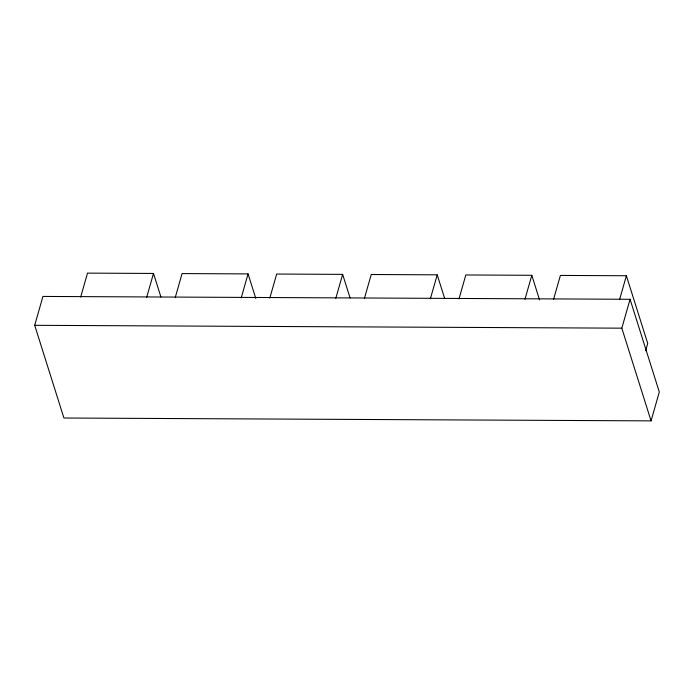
<?xml version="1.0" encoding="UTF-8"?>
<svg xmlns="http://www.w3.org/2000/svg" width="694" height="694" viewBox="0 0 694 694"><rect width="100%" height="100%" fill="white"/><g stroke="black" fill="none" stroke-linecap="round" stroke-linejoin="round"><path stroke-width="1.04" d="M34.7 325.312L42.933 296.433L630.074 299.288L659.3 391.997L651.067 420.876L63.926 418.014L34.7 325.312L621.833 328.167L651.067 420.876M80.669 297.093L87.505 273.124L153.487 273.445L160.921 297.032M146.651 297.414L153.487 273.445M175.244 297.553L182.08 273.583L248.062 273.904L255.826 298.515M241.226 297.873L248.062 273.904M269.827 298.021L276.663 274.043L342.645 274.373L350.08 297.952M335.809 298.342L342.645 274.373M364.402 298.481L371.238 274.512L437.22 274.833L444.654 298.411M430.384 298.802L437.22 274.833M458.986 298.941L465.821 274.971L531.804 275.292L539.559 299.895M524.968 299.261L531.804 275.292M553.56 299.4L560.396 275.431L626.378 275.752L647.719 343.426L645.637 350.722M619.542 299.721L626.378 275.752M621.833 328.167L630.074 299.288"/></g></svg>
